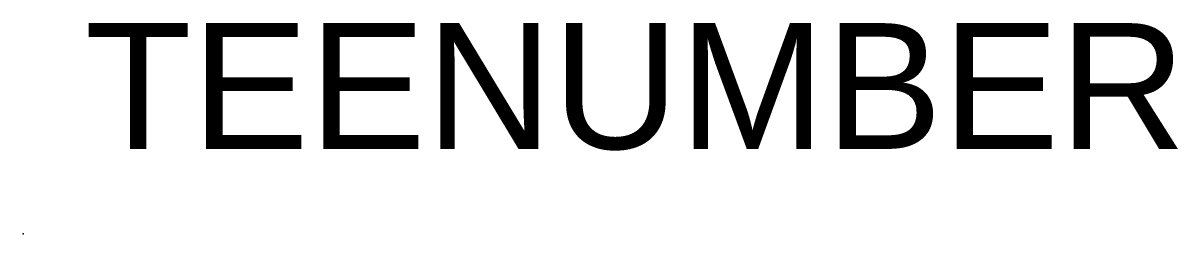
# Model space of a CAD drawing. Extents: x 2936.7 to 3010.3, y 1575.9 to 1589.3.
import ezdxf

# ---------------------------------------------------------------- set-up
doc = ezdxf.new("R2010")
doc.units = 0
doc.header["$MEASUREMENT"] = 0
doc.layers.add('TeeLabels', color=7, linetype='Continuous')
doc.styles.add('ARIAL', font='ARIAL.TTF', dxfattribs={"height": 16})
doc.styles.add('hnetpipes', font='HCAD.SHX', dxfattribs={"width": 0.8})
doc.linetypes.add('Pex-1', pattern='A,50,-4,["1",hnetpipes,S=8,R=0,X=0,Y=-4],-6', length=60)

msp = doc.modelspace()

# ---------------------------------------------------------------- linework, layer by layer
at = {"layer": 'TeeLabels'}
msp.add_point((2936.72, 1575.946), dxfattribs=at)

# ---------------------------------------------------------------- texts
at = {"layer": 'TeeLabels', "linetype": 'Pex-1', "style": 'ARIAL'}
msp.add_attdef('TEENUMBER', (2940.638, 1581.349), 'T.0', height=8, dxfattribs=at)

doc.saveas('drawing.dxf')
